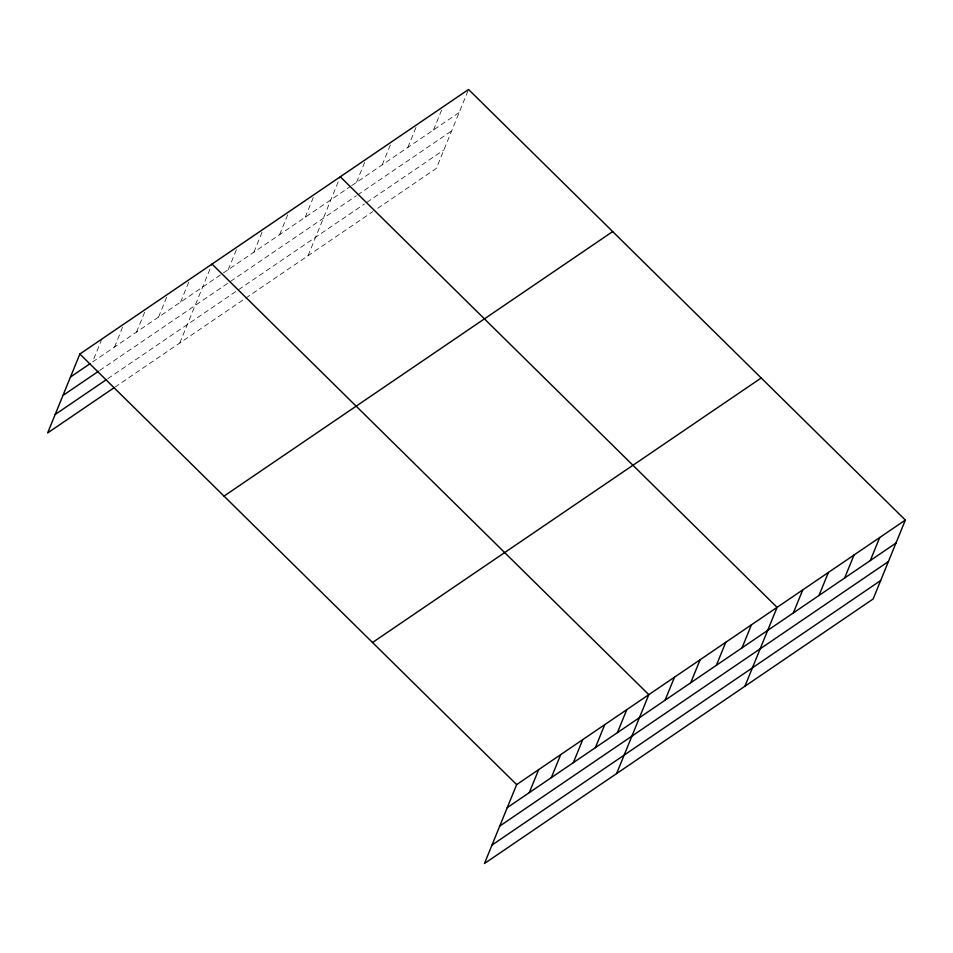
<?xml version="1.0" encoding="UTF-8"?>
<svg xmlns="http://www.w3.org/2000/svg" width="953" height="953" viewBox="0 0 953 953"><rect width="100%" height="100%" fill="white"/><g stroke="black" fill="none" stroke-linecap="round" stroke-linejoin="round"><path stroke-width="0.71" stroke-dasharray="4.76 3.57" d="M101.888 339.018L92.489 362.033L222.168 273.785M114.515 347.047L123.354 325.39M136.541 332.049L145.94 309.046M158.567 317.063L167.406 295.406M180.593 302.077L189.981 279.062M179.807 342.997L211.459 265.422M228.279 269.628L237.118 247.959M253.927 252.164L262.766 230.507M279.586 234.7L288.425 213.043M305.234 217.248L314.073 195.579M308.069 255.69L339.733 178.128M356.541 182.321L365.928 159.318M382.201 164.869L391.04 143.212M407.848 147.405L417.235 124.39M433.508 129.942L442.347 108.285M467.994 90.833L436.343 168.395L374.041 210.804M223.383 272.951L350.43 186.478M351.657 185.656L459.155 112.49M99.648 370.491L356.339 195.782M357.566 194.96L451.627 130.942M107.796 378.675L237.416 290.451M238.643 289.617L364.463 203.99M366.905 202.322L443.872 149.943M114.956 387.132L244.552 298.932M245.767 298.098L372.814 211.626"/><path stroke-width="1.43" d="M905.35 520.064L516.657 784.605L484.458 863.525L873.139 598.984L905.35 520.064L468.542 89.475L79.861 354.016L47.65 432.936L113.729 387.966M529.296 792.622L538.683 769.619M551.322 777.636L560.709 754.621M573.349 762.65L582.736 739.635M595.375 747.652L604.762 724.637M617.401 732.666L626.788 709.651M616.603 773.586L648.814 694.666L212.007 264.064M665.075 700.217L674.474 677.202M690.734 682.753L700.121 659.738M716.382 665.301L725.781 642.286M742.042 647.837L751.429 624.823M744.877 686.291L777.088 607.359L340.281 176.77M793.349 612.922L802.736 589.907M818.996 595.458L828.395 572.443M844.656 577.994L854.043 554.98M870.303 560.543L879.702 537.528M70.462 377.031L90.047 363.701M62.934 395.471L98.421 371.325M55.179 414.484L106.569 379.508M224.003 496.108L612.696 231.567M372.516 642.513L761.209 377.972M507.27 807.62L895.963 543.079M499.741 826.072L888.434 561.531M491.986 845.073L880.667 580.544M79.861 354.016L516.657 784.605"/></g></svg>
